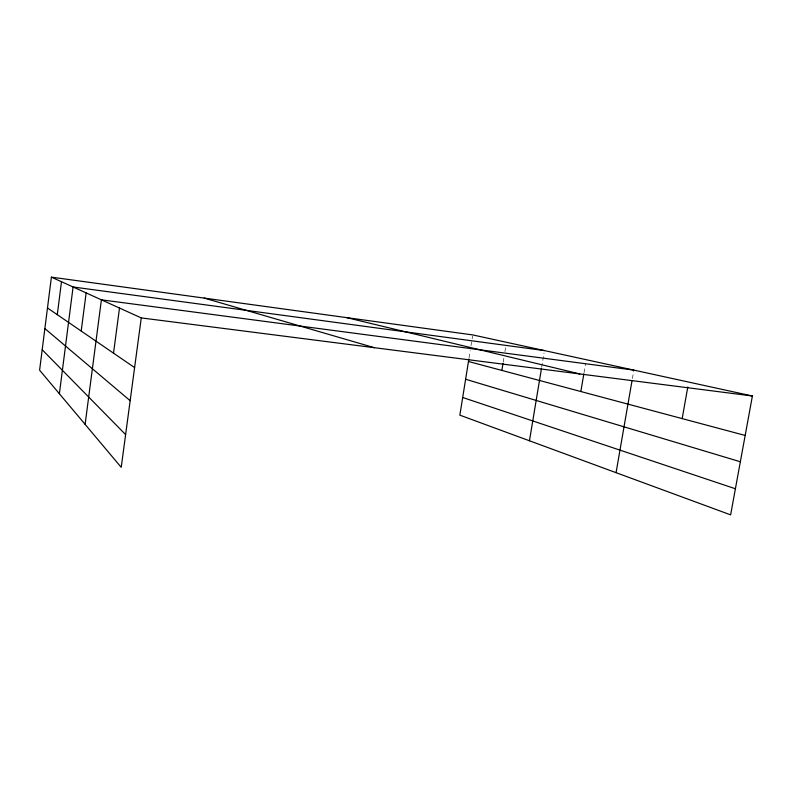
<?xml version="1.0" encoding="UTF-8"?>
<svg xmlns="http://www.w3.org/2000/svg" width="792" height="792" viewBox="0 0 792 792"><rect width="100%" height="100%" fill="white"/><g stroke="black" fill="none" stroke-linecap="round" stroke-linejoin="round"><path stroke-width="0.59" stroke-dasharray="3.96 2.97" d="M469.042 357.865L470.21 350.618M470.983 345.787L472.527 336.125M503.207 362.211L503.969 357.529M504.93 351.668L505.692 346.975M541.669 367.32L544.054 352.975M584.041 372.676L585.635 363.251M632.392 378.616L633.659 371.329"/><path stroke-width="1.19" d="M51.391 277.141L39.6 370.201L121.225 467.339L141.263 317.919L51.391 277.141L472.725 334.917L752.4 396L730.62 514.859L459.855 415.147L468.854 359.073M57.281 314.691L61.489 281.724M59.38 393.743L73.092 286.991L544.451 350.589M81.2 331.056L86.15 292.911M85.11 424.363L101.406 299.831L633.867 370.112M113.523 353.163L119.493 308.038M501.871 370.418L503.009 363.389M529.462 440.778L541.471 368.518M580.843 391.525L583.833 373.854M616.067 472.675L631.966 381.041M682.169 418.612L687.803 386.951M141.263 317.919L752.4 396M346.837 317.661L579.893 373.963M468.468 361.489L745.173 435.452M204.247 298.099L374.418 347.708M465.617 379.249L740.352 461.766M462.686 397.485L735.402 488.763M47.48 307.979L134.6 367.587M44.877 328.581L130.165 400.683M42.194 349.737L125.611 434.6"/></g></svg>
